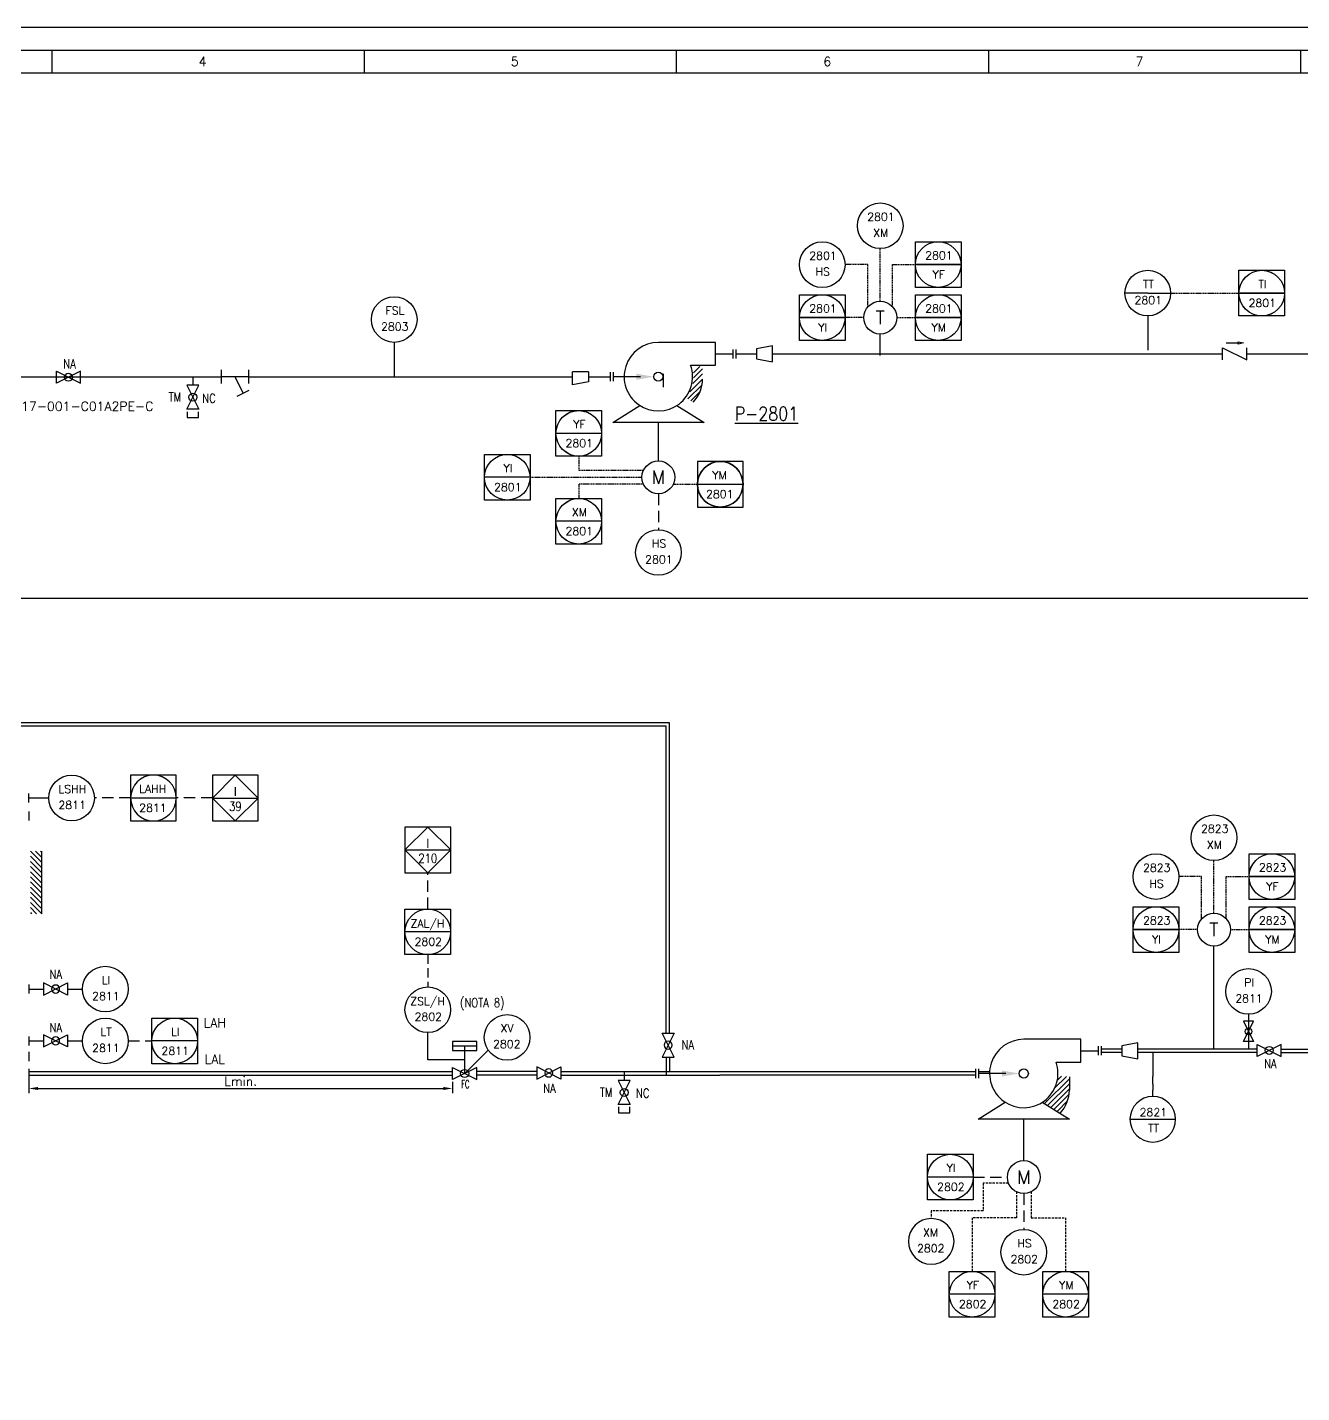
# Model space of a CAD drawing. Header units: metres. Extents: x 91 to 3133, y 1612 to 2206.
# Drawn here: x 1344.9 to 1624.3, y 1906.3 to 2205.7 of the extents above; entities that cross this region are included whole.
import ezdxf
from ezdxf.enums import TextEntityAlignment as Align

# ---------------------------------------------------------------- set-up
doc = ezdxf.new("R2010")
doc.units = ezdxf.units.M
doc.linetypes.add('TRAZOS', pattern=[0.75, 0.5, -0.25])
for name, color, linetype in [('CAJETIN', 1, 'Continuous'), ('COTAS', 4, 'Continuous'), ('EQUIPOS', 5, 'Continuous'), ('FORMATO', 7, 'Continuous'), ('INSTRUMENTOS', 1, 'Continuous'), ('TEX', 7, 'Continuous'), ('TEXTO-INSTRUMENTACION', 7, 'Continuous'), ('TEXTO-VALVULAS Y ACCESORIOS', 7, 'Continuous'), ('TUBERIA', 5, 'Continuous'), ('TUBERÍA2', 1, 'TRAZOS'), ('VALVULAS Y ACCESORIOS', 1, 'Continuous')]:
    doc.layers.add(name, color=color, linetype=linetype)
doc.layers.add('TUBERÍA3', color=1, linetype='Continuous', true_color=0xff0000)
doc.styles.add('PY', font='ROMANS.shx')
doc.styles.add('PY1', font='ROMANS.shx', dxfattribs={"width": 0.8})
doc.styles.add('PY3', font='ROMANS.shx', dxfattribs={"width": 0.6})
doc.styles.add('TXT', font='txt')
doc.linetypes.add('SEÑAL_MECANICA2', pattern='A,4.411183,["o",PY,S=4.130212,R=360,X=0,Y=-1.374288],0.588817,-0.374158,["",PY,S=2,R=360,X=0,Y=-0.688262],-2.183682', length=7.55784)
doc.dimstyles.new('1-5', dxfattribs={"dimtxt": 2, "dimasz": 2, "dimexe": 1, "dimexo": 0.5, "dimgap": 0.6, "dimtad": 1, "dimdec": 0, "dimlfac": 5, "dimzin": 0, "dimdsep": 46, "dimtxsty": 'PY', "dimcen": 0.7, "dimclrd": 4, "dimclre": 4, "dimclrt": 7, "dimazin": 0, "dimtfac": 1, "dimtdec": 0, "dimtofl": 0, "dimtmove": 0, "dimatfit": 3, "dimfxl": 1, "dimtolj": 1, "dimtzin": 0, "dimarcsym": 0})

# ---------------------------------------------------------------- blocks, each defined once
blk = doc.blocks.new('SEÑAL CIR')
at = {"color": 1}
blk.add_circle((0, 5.7), 5.7, dxfattribs=at)
at = {"layer": 'INSTRUMENTOS', "linetype": 'Continuous', "style": 'PY', "flags": 4}
for p in [(0.18, 6.94), (0.13, 2.95)]:
    blk.add_attdef('---', text='', height=2, dxfattribs=at).set_placement(p, align=Align.CENTER)
blk = doc.blocks.new('REDUCCION')
at = {"color": 1}
for p, q in [((0, 2), (0, -2)), ((4, 1.25), (0, 2)), ((4, -1.25), (4, 1.25)), ((0, -2), (4, -1.25))]:
    blk.add_line(p, q, dxfattribs=at)
at = {"style": 'PY1', "width": 0.8}
blk.add_attdef('.', text='', height=2, dxfattribs=at).set_placement((2, -3.65), align=Align.MIDDLE)
blk = doc.blocks.new('FLECHA')
at = {"color": 1}
blk.add_solid([(-0.88, -5), (0.87, -5), (0, 0)], dxfattribs=at)
blk = doc.blocks.new('SEÑAL CIRCU MARCO')
at = {"color": 1, "linetype": 'Continuous', "ltscale": 0.5}
blk.add_line((5.7, 5.7), (-5.7, 5.7), dxfattribs=at)
at = {"color": 1, "flags": 128}
blk.add_lwpolyline([(5.7, 0), (-5.7, 0), (-5.7, 11.4), (5.7, 11.4)], close=True, dxfattribs=at)
at = {"color": 1}
blk.add_circle((0, 5.7), 5.7, dxfattribs=at)
at = {"style": 'PY'}
for tag, p in [('XXX', (0.18, 7.98)), ('YYY', (0.13, 3.24))]:
    blk.add_attdef(tag, text='', height=2, dxfattribs=at).set_placement(p, align=Align.MIDDLE)
blk = doc.blocks.new('MANG-VAL')
at = {"layer": 'INSTRUMENTOS', "color": 1}
for p, q in [((0, 1.5), (0, -1.5)), ((6, 0), (0, 0)), ((3, 0), (4.8, -3.6)), ((6, 1.5), (6, -1.5)), ((3.46, -4.27), (6.14, -2.93))]:
    blk.add_line(p, q, dxfattribs=at)
blk = doc.blocks.new('VALV GLOB-V')
at = {"layer": 'INSTRUMENTOS', "color": 1, "flags": 128}
blk.add_lwpolyline([(5.7, -1.43), (5.7, 1.43), (0, -1.43), (0, 1.43)], close=True, dxfattribs=at)
at = {"layer": 'INSTRUMENTOS', "color": 1}
blk.add_circle((2.85, 0), 0.95, dxfattribs=at)
at = {"layer": 'INSTRUMENTOS', "color": 7, "linetype": 'SEÑAL_MECANICA2', "style": 'PY'}
blk.add_attdef('REF.', text='', height=2, dxfattribs=at).set_placement((3, -3.37), align=Align.MIDDLE)
blk = doc.blocks.new('VALVULA RETENCION')
at = {"layer": 'VALVULAS Y ACCESORIOS'}
blk.add_line((0.79, 2.4), (3.43, 2.4), dxfattribs=at)
at = {"layer": 'VALVULAS Y ACCESORIOS', "flags": 128}
blk.add_lwpolyline([(0, -1.33), (0, 1.33), (5.33, -1.33), (5.33, 1.33)], dxfattribs=at)
blk.add_lwpolyline([(4.65, 2.4), (3.43, 2.14), (3.43, 2.66)], close=True, dxfattribs=at)
at = {"layer": 'TEXTO-VALVULAS Y ACCESORIOS', "linetype": 'SEÑAL_MECANICA2', "style": 'PY1', "width": 0.8}
blk.add_attdef('REF.', text='', height=2, dxfattribs=at).set_placement((2.94, -3.07), align=Align.MIDDLE)
blk = doc.blocks.new('SECUENCIA PROGRAMADA EN SISTEMA DE CONTROL PLC')
at = {"layer": 'INSTRUMENTOS'}
blk.add_line((-5, 5), (5, 5), dxfattribs=at)
at = {"layer": 'INSTRUMENTOS', "flags": 128}
for points in [[(0, 0), (-5, 5), (0, 10), (5, 5)], [(-5, 0), (5, 0), (5, 10), (-5, 10)]]:
    blk.add_lwpolyline(points, close=True, dxfattribs=at)
at = {"layer": 'TEXTO-INSTRUMENTACION', "linetype": 'Continuous', "style": 'PY1', "width": 0.8}
for tag, p in [('XXX', (0.01, 6.43)), ('YYY', (0.01, 3.17))]:
    blk.add_attdef(tag, text='', height=2, dxfattribs=at).set_placement(p, align=Align.MIDDLE_CENTER)
blk = doc.blocks.new('*D18')
at = {"layer": 'COTAS', "color": 4, "lineweight": -2, "transparency": 16777216}
for p, q in [((1345.27, 1975.35), (1345.27, 1972.04)), ((1347.27, 1973.04), (1436.14, 1973.04)), ((1438.14, 1974.5), (1438.14, 1972.04))]:
    blk.add_line(p, q, dxfattribs=at)
at = {"layer": 'COTAS', "color": 4, "transparency": 16777216}
for points in [[(1347.27, 1973.38), (1347.27, 1972.71), (1345.27, 1973.04)], [(1436.14, 1973.38), (1436.14, 1972.71), (1438.14, 1973.04)]]:
    blk.add_solid(points, dxfattribs=at)
at = {"layer": 'DEFPOINTS', "color": 0, "transparency": 16777216}
for p in [(1345.27, 1975.85), (1438.14, 1975), (1438.14, 1973.04)]:
    blk.add_point(p, dxfattribs=at)
at = {"layer": 'COTAS', "color": 7, "transparency": 16777216, "insert": (1391.71, 1974.64), "char_height": 2, "attachment_point": 5, "style": 'PY'}
blk.add_mtext('\\A1;Lmin.', dxfattribs=at)
blk = doc.blocks.new('MARCO-A1')
at = {"layer": 'FORMATO', "color": 5}
for p, q in [((215.25, 589), (215.25, 584)), ((283.67, 589), (283.67, 584)), ((352.08, 589), (352.08, 584)), ((420.5, 589), (420.5, 584)), ((488.92, 589), (488.92, 584))]:
    blk.add_line(p, q, dxfattribs=at)
at = {"layer": 'FORMATO', "color": 1}
blk.add_lwpolyline([(0, 594), (841, 594), (841, 0), (0, 0)], close=True, dxfattribs=at)
at = {"layer": 'FORMATO', "color": 5}
blk.add_lwpolyline([(5, 589), (836, 589), (836, 5), (5, 5)], close=True, dxfattribs=at)
at = {"layer": 'FORMATO', "color": 8, "linetype": 'Continuous'}
blk.add_lwpolyline([(10, 584), (831, 584), (831, 10), (10, 10)], close=True, dxfattribs=at)
at = {"layer": 'FORMATO', "color": 1, "style": 'PY'}
for s, p in [('4', (247.4, 585.5)), ('5', (315.82, 585.5)), ('6', (384.34, 585.5)), ('7', (452.75, 585.5))]:
    blk.add_text(s, height=2, dxfattribs=at).set_placement(p)

msp = doc.modelspace()

# ---------------------------------------------------------------- hatches: boundary and pattern name
at = {"layer": 'EQUIPOS'}
h = msp.add_hatch(dxfattribs=at)
h.set_pattern_fill('ANSI31', color=4, scale=0.25, style=0)
h.set_pattern_definition([(45, (1237.0044, 1901.8364), (-0.561266, 0.561266), [])])
h.paths.add_polyline_path([(1492.93, 2128.58), (1492.93, 2131.52), (1490.93, 2130.95), (1490.93, 2128.58, -0.213903), (1489.14, 2124.59), (1490.89, 2123.5, 0.193128)])
h = msp.add_hatch(dxfattribs=at)
h.set_pattern_fill('ANSI31', color=4, scale=0.25, style=0)
h.set_pattern_definition([(135, (2580.5314, 2815.2021), (0.561266, 0.561266), [])])
h.paths.add_polyline_path([(1348.12, 2011.35), (1345.62, 2011.35), (1345.62, 2025.1), (1348.12, 2025.1)])
h = msp.add_hatch(dxfattribs=at)
h.set_pattern_fill('ANSI31', color=4, scale=0.25, style=0)
h.set_pattern_definition([(45, (517.09956, 3021.45075), (-0.561266, 0.561266), [])])
h.paths.add_polyline_path([(1573.34, 1972.68), (1573.34, 1975.62), (1570.83, 1975.8, -0.236498), (1567.4, 1970.02), (1571.3, 1967.6, 0.193128)])

# ---------------------------------------------------------------- linework, layer by layer
at = {"color": 1}
for p, q in [((1590.52, 2147.43), (1585.52, 2147.43)), ((1590.52, 2147.43), (1595.52, 2147.43)), ((1590.52, 2142.43), (1590.52, 2134.89)), ((1425.36, 2136.63), (1425.36, 2129.09)), ((1381.24, 2129.09), (1381.24, 2127.23)), ((1464.43, 2127.33), (1464.43, 2130.18)), ((1467.94, 2130.18), (1464.43, 2130.18)), ((1467.94, 2130.18), (1467.94, 2127.99)), ((1467.94, 2127.99), (1464.43, 2127.33)), ((1483.26, 2110.64), (1483.26, 2119.09)), ((1345.27, 2036.73), (1349.65, 2036.73)), ((1345.27, 1994.85), (1348.52, 1994.85)), ((1353.79, 1994.85), (1357.04, 1994.85)), ((1612.61, 1989.33), (1612.61, 1981.79)), ((1432.72, 1979.35), (1432.72, 1985.31)), ((1345.27, 1983.46), (1348.52, 1983.46)), ((1353.79, 1983.46), (1357.04, 1983.46)), ((1440.81, 1979.35), (1432.72, 1979.35)), ((1440.81, 1976.33), (1445.98, 1981.42)), ((1591.63, 1980.94), (1591.63, 1975.67)), ((1475.77, 1976.65), (1475.77, 1974.79)), ((1591.63, 1974), (1591.63, 1975.67)), ((1591.63, 1974), (1591.63, 1972.65)), ((1591.63, 1971.29), (1591.63, 1972.65)), ((1563.35, 1957.22), (1563.35, 1966.33)), ((1586.63, 1966.29), (1596.63, 1966.29))]:
    msp.add_line(p, q, dxfattribs=at)
at = {"color": 4}
for p, q in [((1339.22, 2052.54), (1484.89, 2052.54)), ((1484.89, 2052.54), (1484.89, 1985.13)), ((1484.95, 1979.88), (1484.95, 1975.99)), ((1443.44, 1976), (1456.6, 1976))]:
    msp.add_line(p, q, dxfattribs=at)
at = {"color": 5}
for p, q in [((1485.69, 1979.91), (1485.69, 1976.7)), ((1443.46, 1976.81), (1456.59, 1976.81))]:
    msp.add_line(p, q, dxfattribs=at)
at = {"color": 1, "flags": 128}
for points in [[(1379.99, 2121.43), (1379.99, 2120.12), (1382.49, 2120.12), (1382.49, 2121.43)], [(1474.52, 1968.99), (1474.52, 1967.68), (1477.02, 1967.68), (1477.02, 1968.99)]]:
    msp.add_lwpolyline(points, dxfattribs=at)
at = {"color": 1}
for centre in [(1531.89, 2142.05), (1483.26, 2107.04), (1605.04, 2007.87), (1563.35, 1953.62)]:
    msp.add_circle(centre, 3.6, dxfattribs=at)
at = {"layer": 'CAJETIN', "color": 1, "linetype": 'TRAZOS', "ltscale": 5}
for p, q in [((1367.58, 2036.73), (1359.65, 2036.73)), ((1385.51, 2036.73), (1377.58, 2036.73)), ((1432.72, 2012.39), (1432.72, 2020.31)), ((1367.04, 1983.46), (1372.24, 1983.46))]:
    msp.add_line(p, q, dxfattribs=at)
at = {"layer": 'CAJETIN', "color": 1, "linetype": 'TRAZOS', "ltscale": 4}
msp.add_line((1432.72, 2002.39), (1432.72, 1995.31), dxfattribs=at)
at = {"layer": 'EQUIPOS', "linetype": 'Continuous'}
for p, q in [((1495.76, 2134.09), (1499.65, 2134.09)), ((1479.33, 2129.09), (1473.42, 2129.09)), ((1575.85, 1981.33), (1579.74, 1981.33)), ((1559.42, 1976.33), (1553.51, 1976.33))]:
    msp.add_line(p, q, dxfattribs=at)
at = {"layer": 'EQUIPOS', "color": 4}
for p, q in [((1484.32, 2129.76), (1484.32, 2126.83)), ((1348.12, 2011.35), (1348.12, 2025.1)), ((1573.34, 1975.62), (1573.34, 1972.68))]:
    msp.add_line(p, q, dxfattribs=at)
at = {"layer": 'EQUIPOS'}
for p, q in [((1588.33, 1981.73), (1614.4, 1981.73)), ((1619.83, 1981.64), (1628.6, 1981.64)), ((1345.27, 1976.75), (1438.14, 1976.75)), ((1461.91, 1976.75), (1497.52, 1976.75)), ((1497.52, 1976.75), (1552.85, 1976.75)), ((1553.51, 1976.75), (1555.82, 1976.75))]:
    msp.add_line(p, q, dxfattribs=at)
at = {"layer": 'EQUIPOS', "color": 5, "linetype": 'Continuous'}
for points in [[(1495.76, 2136.59), (1483.26, 2136.59, 3.146264), (1490.33, 2131.59), (1495.76, 2131.59)], [(1575.85, 1983.83), (1563.35, 1983.83, 3.146264), (1570.42, 1978.83), (1575.85, 1978.83)]]:
    msp.add_lwpolyline(points, format="xyb", close=True, dxfattribs=at)
for points in [[(1487.31, 2122.77), (1493.26, 2119.09), (1473.26, 2119.09), (1479.21, 2122.77)], [(1567.4, 1970.02), (1573.35, 1966.33), (1553.35, 1966.33), (1559.3, 1970.02)]]:
    msp.add_lwpolyline(points, dxfattribs=at)
for centre in [(1483.26, 2129.09), (1563.35, 1976.33)]:
    msp.add_circle(centre, 1, dxfattribs=at)
at = {"layer": 'EQUIPOS', "color": 4}
for centre in [(1485.58, 2128.58), (1565.99, 1972.68)]:
    msp.add_arc(centre, 7.35, 316.2767, 0, dxfattribs=at)
at = {"layer": 'TUBERIA', "color": 5, "linetype": 'Continuous'}
for p, q in [((1500.32, 2134.09), (1504.73, 2134.09)), ((1508.24, 2134.09), (1592.39, 2134.09)), ((1592.39, 2134.09), (1606.89, 2134.09)), ((1612.22, 2134.09), (1656.09, 2134.09)), ((1330.57, 2129.09), (1387.44, 2129.09)), ((1393.44, 2129.09), (1464.43, 2129.09)), ((1467.94, 2129.09), (1472.75, 2129.09)), ((1580.41, 1981.73), (1584.82, 1981.73))]:
    msp.add_line(p, q, dxfattribs=at)
at = {"layer": 'TUBERIA', "linetype": 'Continuous'}
for p, q in [((1473.83, 2129.09), (1473.42, 2129.09)), ((1553.93, 1976.33), (1553.51, 1976.33))]:
    msp.add_line(p, q, dxfattribs=at)
at = {"layer": 'TUBERIA', "color": 1, "linetype": 'TRAZOS', "ltscale": 0.5}
msp.add_line((1455.14, 2107.04), (1479.66, 2107.04), dxfattribs=at)
at = {"layer": 'TUBERIA', "color": 1, "linetype": 'TRAZOS', "ltscale": 5}
for p, q in [((1483.26, 2103.44), (1483.26, 2095.56)), ((1552.25, 1953.62), (1559.75, 1953.62)), ((1563.35, 1950.02), (1563.35, 1942.14))]:
    msp.add_line(p, q, dxfattribs=at)
at = {"layer": 'TUBERIA', "color": 4, "linetype": 'Continuous'}
for p, q in [((1584.82, 1980.93), (1580.41, 1980.93)), ((1345.27, 1975.95), (1438.14, 1975.95)), ((1461.98, 1975.95), (1496.72, 1975.95))]:
    msp.add_line(p, q, dxfattribs=at)
at = {"layer": 'TUBERIA', "color": 5, "linetype": 'Continuous'}
msp.add_lwpolyline([(1161.25, 2036.68), (1161.25, 2080.51), (1693.04, 2080.51), (1693.04, 2134.09)], dxfattribs=at)
at = {"layer": 'TUBERIA', "color": 4, "linetype": 'Continuous'}
for points in [[(1614.43, 1980.94), (1588.33, 1980.94)], [(1628.55, 1980.85), (1619.83, 1980.85)], [(1552.85, 1975.95), (1496.72, 1975.95)]]:
    msp.add_lwpolyline(points, dxfattribs=at)
at = {"layer": 'TUBERÍA2', "ltscale": 0.5}
for points in [[(1531.89, 2145.65), (1531.89, 2157.2)], [(1529.18, 2144.42), (1529.18, 2153.69), (1524.18, 2153.69)], [(1534.59, 2144.42), (1534.59, 2153.69), (1539.59, 2153.69)], [(1528.29, 2142.05), (1524.18, 2142.05)], [(1535.48, 2142.05), (1539.59, 2142.05)], [(1605.04, 2011.47), (1605.04, 2023.02)], [(1602.33, 2010.25), (1602.33, 2019.51), (1597.33, 2019.51)], [(1607.74, 2010.25), (1607.74, 2019.51), (1612.74, 2019.51)], [(1601.44, 2007.87), (1597.33, 2007.87)], [(1608.64, 2007.87), (1612.74, 2007.87)]]:
    msp.add_lwpolyline(points, dxfattribs=at)
at = {"layer": 'TUBERÍA2', "color": 1, "ltscale": 0.5}
for points in [[(1595.52, 2147.43), (1610.52, 2147.43)], [(1465.8, 2111.68), (1465.8, 2108.58), (1480.01, 2108.58)], [(1480.01, 2105.51), (1465.8, 2105.51), (1465.8, 2102.4)], [(1486.52, 2105.51), (1491.92, 2105.51)]]:
    msp.add_lwpolyline(points, dxfattribs=at)
at = {"layer": 'TUBERÍA2'}
for points in [[(1560.02, 1952.27), (1554.43, 1952.27), (1554.43, 1946.21), (1543.07, 1946.21), (1543.07, 1944.53)], [(1561.74, 1950.41), (1561.74, 1944.67), (1552.03, 1944.67), (1552.03, 1932.92)], [(1564.98, 1950.41), (1564.98, 1944.67), (1572.52, 1944.67), (1572.52, 1932.92)]]:
    msp.add_lwpolyline(points, dxfattribs=at)
at = {"layer": 'TUBERÍA3'}
for points in [[(1539.59, 2153.69), (1549.59, 2153.69)], [(1610.52, 2147.42), (1620.51, 2147.43)], [(1514.18, 2142.05), (1524.18, 2142.05)], [(1539.59, 2142.05), (1549.59, 2142.05)], [(1531.89, 2133.76), (1531.89, 2138.45)], [(1612.74, 2019.51), (1622.74, 2019.51)], [(1587.33, 2007.88), (1597.33, 2007.87)], [(1612.74, 2007.88), (1622.74, 2007.87)], [(1605.04, 1981.84), (1605.04, 2004.27)]]:
    msp.add_lwpolyline(points, dxfattribs=at)
at = {"layer": 'TUBERÍA3', "color": 5}
msp.add_lwpolyline([(1338.59, 2042.58), (1338.59, 2053.31), (1485.63, 2053.31), (1485.63, 1985.2)], dxfattribs=at)
at = {"layer": 'TUBERÍA3'}
for centre in [(1544.59, 2153.69), (1615.52, 2147.42), (1519.18, 2142.05), (1544.59, 2142.05), (1465.81, 2116.68), (1496.82, 2105.51), (1465.81, 2097.4), (1617.74, 2019.51), (1592.33, 2007.87), (1617.74, 2007.87)]:
    msp.add_circle(centre, 5, dxfattribs=at)
at = {"layer": 'VALVULAS Y ACCESORIOS', "ltscale": 0.1}
for p, q in [((1499.65, 2133.09), (1499.65, 2135.09)), ((1500.32, 2133.09), (1500.32, 2135.09)), ((1472.75, 2128.09), (1472.75, 2130.09)), ((1472.75, 2128.09), (1472.75, 2130.09)), ((1473.42, 2128.09), (1473.42, 2130.09)), ((1473.42, 2128.09), (1473.42, 2130.09)), ((1345.27, 2035.73), (1345.27, 2037.73)), ((1345.27, 2033.79), (1345.27, 2031.79)), ((1345.27, 1995.85), (1345.27, 1993.85)), ((1345.27, 1984.46), (1345.27, 1982.46)), ((1579.74, 1980.33), (1579.74, 1982.33)), ((1580.41, 1980.33), (1580.41, 1982.33)), ((1345.27, 1981.05), (1345.27, 1979.05)), ((1345.27, 1977.35), (1345.27, 1975.35)), ((1552.85, 1975.33), (1552.85, 1977.33)), ((1552.85, 1975.33), (1552.85, 1977.33)), ((1553.51, 1975.33), (1553.51, 1977.33)), ((1553.51, 1975.33), (1553.51, 1977.33))]:
    msp.add_line(p, q, dxfattribs=at)
at = {"layer": 'VALVULAS Y ACCESORIOS'}
for p, q in [((1438.14, 1982.37), (1443.47, 1982.37)), ((1440.81, 1976.33), (1440.81, 1982.37))]:
    msp.add_line(p, q, dxfattribs=at)
at = {"layer": 'VALVULAS Y ACCESORIOS', "flags": 128}
for points in [[(1438.14, 1983.37), (1438.14, 1981.37), (1443.47, 1981.37), (1443.47, 1983.37)], [(1438.14, 1975), (1438.14, 1977.66), (1443.47, 1975), (1443.47, 1977.66)]]:
    msp.add_lwpolyline(points, close=True, dxfattribs=at)

# ---------------------------------------------------------------- block references
msp.add_blockref('MARCO-A1', (1135.09, 1611.7))
at = {"linetype": 'Continuous'}
ref = msp.add_blockref('SEÑAL CIR', (1531.89, 2157.2), dxfattribs=dict(at, xscale=0.8771000000000413, yscale=0.8771000000000413, zscale=0.8771000000000413))
ref.add_attrib('---', '2801', dxfattribs={"layer": 'INSTRUMENTOS', "color": 7, "linetype": 'Continuous', "height": 1.754, "style": 'PY'}).set_placement((1532.04, 2163.28), align=Align.CENTER)
ref.add_attrib('---', 'XM', dxfattribs={"layer": 'INSTRUMENTOS', "color": 7, "linetype": 'Continuous', "height": 1.754, "style": 'PY'}).set_placement((1532, 2159.79), align=Align.CENTER)
ref = msp.add_blockref('SEÑAL CIR', (1519.18, 2148.66), dxfattribs=dict(at, xscale=0.8771000000000413, yscale=0.8771000000000413, zscale=0.8771000000000413))
ref.add_attrib('---', '2801', dxfattribs={"layer": 'INSTRUMENTOS', "color": 7, "linetype": 'Continuous', "height": 1.754, "style": 'PY'}).set_placement((1519.34, 2154.75), align=Align.CENTER)
ref.add_attrib('---', 'HS', dxfattribs={"layer": 'INSTRUMENTOS', "color": 7, "linetype": 'Continuous', "height": 1.754, "style": 'PY'}).set_placement((1519.29, 2151.25), align=Align.CENTER)
for p, xscale, yscale, zscale, values in [((1544.59, 2148.69), 0.8771000000000413, 0.8771000000000413, 0.8771000000000413, {'XXX': '2801', 'YYY': 'YF'}), ((1615.51, 2142.42), 0.8771000000000413, 0.8771000000000413, 0.8771000000000413, {'XXX': 'TI', 'YYY': '2801'}), ((1519.18, 2137.05), 0.8771000000000413, 0.8771000000000413, 0.8771000000000413, {'XXX': '2801', 'YYY': 'YI'}), ((1544.59, 2137.05), 0.8771000000000413, 0.8771000000000413, 0.8771000000000413, {'XXX': '2801', 'YYY': 'YM'}), ((1465.8, 2111.68), 0.8771000000000412, 0.8771000000000412, 0.8771000000000412, {'XXX': 'YF', 'YYY': '2801'}), ((1450.14, 2102.05), 0.8771000000000412, 0.8771000000000412, 0.8771000000000412, {'XXX': 'YI', 'YYY': '2801'}), ((1465.8, 2092.4), 0.8771000000000412, 0.8771000000000412, 0.8771000000000412, {'XXX': 'XM', 'YYY': '2801'}), ((1617.74, 2014.51), 0.8771000000000413, 0.8771000000000413, 0.8771000000000413, {'XXX': '2823', 'YYY': 'YF'}), ((1592.33, 2002.88), 0.8771000000000413, 0.8771000000000413, 0.8771000000000413, {'XXX': '2823', 'YYY': 'YI'}), ((1617.74, 2002.88), 0.8771000000000413, 0.8771000000000413, 0.8771000000000413, {'XXX': '2823', 'YYY': 'YM'}), ((1377.24, 1978.46), 0.8777884135906788, 0.8777884135906788, 0.8777884135906788, {'XXX': 'LI', 'YYY': '2811'}), ((1547.25, 1948.63), 0.8770999999999276, 0.8770999999999276, 0.8770999999999276, {'XXX': 'YI', 'YYY': '2802'}), ((1552.03, 1922.92), 0.8771000000000413, 0.8771000000000413, 0.8771000000000413, {'XXX': 'YF', 'YYY': '2802'}), ((1572.52, 1922.92), 0.8771000000000413, 0.8771000000000413, 0.8771000000000413, {'XXX': 'YM', 'YYY': '2802'})]:
    msp.add_blockref('SEÑAL CIRCU MARCO', p, dxfattribs=dict(xscale=xscale, yscale=yscale, zscale=zscale)).add_auto_attribs(values)
ref = msp.add_blockref('SEÑAL CIR', (1590.52, 2142.43), dxfattribs=dict(at, xscale=0.8771000000000413, yscale=0.8771000000000413, zscale=0.8771000000000413))
ref.add_attrib('---', 'TT', dxfattribs={"layer": 'INSTRUMENTOS', "color": 7, "linetype": 'Continuous', "height": 1.754, "style": 'PY'}).set_placement((1590.67, 2148.51), align=Align.CENTER)
ref.add_attrib('---', '2801', dxfattribs={"layer": 'INSTRUMENTOS', "color": 7, "linetype": 'Continuous', "height": 1.754, "style": 'PY'}).set_placement((1590.63, 2145.01), align=Align.CENTER)
ref = msp.add_blockref('SEÑAL CIR', (1425.36, 2136.63), dxfattribs=dict(at, xscale=0.8771000000000412, yscale=0.8771000000000412, zscale=0.8771000000000412))
ref.add_attrib('---', 'FSL', dxfattribs={"layer": 'INSTRUMENTOS', "color": 7, "linetype": 'Continuous', "height": 1.754, "style": 'PY'}).set_placement((1425.52, 2142.71), align=Align.CENTER)
ref.add_attrib('---', '2803', dxfattribs={"layer": 'INSTRUMENTOS', "color": 7, "linetype": 'Continuous', "height": 1.754, "style": 'PY'}).set_placement((1425.47, 2139.21), align=Align.CENTER)
for name, p in [('VALVULA RETENCION', (1606.89, 2134.09)), ('MANG-VAL', (1387.44, 2129.09)), ('MANG-VAL', (1387.44, 2129.09))]:
    msp.add_blockref(name, p, dxfattribs=at)
for p, xscale, yscale, zscale in [((1351.31, 2128.98), 0.9232631578946666, 0.9232631578946666, 0.9232631578946666), ((1614.52, 1981.39), 0.9232631578945529, 0.9232631578945529, 0.9232631578945529)]:
    msp.add_blockref('VALV GLOB-V', p, dxfattribs=dict(at, xscale=xscale, yscale=yscale, zscale=zscale))
for p, xscale, yscale, zscale, rotation in [((1381.24, 2121.97), 0.9232631578945529, 0.9232631578945529, 0.9232631578945529, 90), ((1348.52, 1994.85), -0.9232631578945529, 0.9232631578947803, 0.9232631578946926, 180), ((1348.52, 1983.46), -0.9232631578945529, 0.9232631578947803, 0.9232631578946926, 180), ((1485.39, 1979.91), -0.9232631578945529, 0.9232631578947803, 0.9232631578946926, 270), ((1456.61, 1976.44), -0.9232631578945529, 0.9232631578947803, 0.9232631578946926, 180), ((1475.77, 1969.53), 0.9232631578945529, 0.9232631578945529, 0.9232631578945529, 90)]:
    msp.add_blockref('VALV GLOB-V', p, dxfattribs=dict(at, xscale=xscale, yscale=yscale, zscale=zscale, rotation=rotation))
ref = msp.add_blockref('SEÑAL CIRCU MARCO', (1496.82, 2100.51), dxfattribs=dict(xscale=-0.8771000000000412, yscale=0.8771000000000412, zscale=0.8771000000000412))
ref.add_attrib('XXX', 'YM', dxfattribs={"height": 1.754, "style": 'PY'}).set_placement((1496.66, 2107.51), align=Align.MIDDLE)
ref.add_attrib('YYY', '2801', dxfattribs={"height": 1.754, "style": 'PY'}).set_placement((1496.71, 2103.35), align=Align.MIDDLE)
ref = msp.add_blockref('SEÑAL CIR', (1483.26, 2085.56), dxfattribs=dict(at, xscale=0.8771000000000412, yscale=0.8771000000000412, zscale=0.8771000000000412))
ref.add_attrib('---', 'HS', dxfattribs={"layer": 'INSTRUMENTOS', "color": 7, "linetype": 'Continuous', "height": 1.754, "style": 'PY'}).set_placement((1483.42, 2091.65), align=Align.CENTER)
ref.add_attrib('---', '2801', dxfattribs={"layer": 'INSTRUMENTOS', "color": 7, "linetype": 'Continuous', "height": 1.754, "style": 'PY'}).set_placement((1483.37, 2088.15), align=Align.CENTER)
ref = msp.add_blockref('SEÑAL CIR', (1354.65, 2031.73), dxfattribs=dict(at, xscale=0.8770999999999276, yscale=0.8770999999999276, zscale=0.8770999999999276))
ref.add_attrib('---', 'LSHH', dxfattribs={"layer": 'INSTRUMENTOS', "color": 7, "linetype": 'Continuous', "height": 1.754, "style": 'PY'}).set_placement((1354.81, 2037.82), align=Align.CENTER)
ref.add_attrib('---', '2811', dxfattribs={"layer": 'INSTRUMENTOS', "color": 7, "linetype": 'Continuous', "height": 1.754, "style": 'PY'}).set_placement((1354.76, 2034.32), align=Align.CENTER)
ref = msp.add_blockref('SEÑAL CIRCU MARCO', (1372.58, 2031.73), dxfattribs=dict(xscale=-0.8777884135909062, yscale=0.8777884135906788, zscale=0.8777884135908177))
ref.add_attrib('XXX', 'LAHH', dxfattribs={"height": 1.756, "style": 'PY'}).set_placement((1372.42, 2038.73), align=Align.MIDDLE)
ref.add_attrib('YYY', '2811', dxfattribs={"height": 1.756, "style": 'PY'}).set_placement((1372.47, 2034.57), align=Align.MIDDLE)
ref = msp.add_blockref('SECUENCIA PROGRAMADA EN SISTEMA DE CONTROL PLC', (1390.53, 2031.7), dxfattribs=dict(xscale=1.005571670621293, yscale=1.005571670621293, zscale=1.005571670621293))
ref.add_attrib('XXX', 'I', dxfattribs={"layer": 'TEXTO-INSTRUMENTACION', "linetype": 'Continuous', "height": 2.01, "style": 'TXT'}).set_placement((1390.54, 2038.17), align=Align.MIDDLE_CENTER)
ref.add_attrib('YYY', '39', dxfattribs={"layer": 'TEXTO-INSTRUMENTACION', "linetype": 'Continuous', "height": 2.011, "style": 'PY1', "width": 0.8}).set_placement((1390.54, 2034.89), align=Align.MIDDLE_CENTER)
ref = msp.add_blockref('SEÑAL CIR', (1605.04, 2023.02), dxfattribs=dict(at, xscale=0.8771000000000413, yscale=0.8771000000000413, zscale=0.8771000000000413))
ref.add_attrib('---', '2823', dxfattribs={"layer": 'INSTRUMENTOS', "color": 7, "linetype": 'Continuous', "height": 1.754, "style": 'PY'}).set_placement((1605.2, 2029.11), align=Align.CENTER)
ref.add_attrib('---', 'XM', dxfattribs={"layer": 'INSTRUMENTOS', "color": 7, "linetype": 'Continuous', "height": 1.754, "style": 'PY'}).set_placement((1605.15, 2025.61), align=Align.CENTER)
ref = msp.add_blockref('SECUENCIA PROGRAMADA EN SISTEMA DE CONTROL PLC', (1432.72, 2020.31), dxfattribs=dict(xscale=1.005571670621293, yscale=1.005571670621293, zscale=1.005571670621293))
ref.add_attrib('XXX', 'I', dxfattribs={"layer": 'TEXTO-INSTRUMENTACION', "linetype": 'Continuous', "height": 2.01, "style": 'TXT'}).set_placement((1432.72, 2026.78), align=Align.MIDDLE_CENTER)
ref.add_attrib('YYY', '210', dxfattribs={"layer": 'TEXTO-INSTRUMENTACION', "linetype": 'Continuous', "height": 2.011, "style": 'PY1', "width": 0.8}).set_placement((1432.72, 2023.5), align=Align.MIDDLE_CENTER)
ref = msp.add_blockref('SEÑAL CIR', (1592.33, 2014.49), dxfattribs=dict(at, xscale=0.8771000000000413, yscale=0.8771000000000413, zscale=0.8771000000000413))
ref.add_attrib('---', '2823', dxfattribs={"layer": 'INSTRUMENTOS', "color": 7, "linetype": 'Continuous', "height": 1.754, "style": 'PY'}).set_placement((1592.49, 2020.57), align=Align.CENTER)
ref.add_attrib('---', 'HS', dxfattribs={"layer": 'INSTRUMENTOS', "color": 7, "linetype": 'Continuous', "height": 1.754, "style": 'PY'}).set_placement((1592.44, 2017.07), align=Align.CENTER)
ref = msp.add_blockref('SEÑAL CIRCU MARCO', (1432.72, 2002.39), dxfattribs=dict(xscale=0.8770999999999276, yscale=0.8770999999999276, zscale=0.8770999999999276))
ref.add_attrib('XXX', 'ZAL/H', dxfattribs={"height": 1.754, "style": 'PY'}).set_placement((1432.65, 2009.08), align=Align.MIDDLE)
ref.add_attrib('YYY', '2802', dxfattribs={"height": 1.754, "style": 'PY'}).set_placement((1432.83, 2005.23), align=Align.MIDDLE)
ref = msp.add_blockref('SEÑAL CIR', (1362.04, 1989.85), dxfattribs=dict(at, xscale=0.8770999999999276, yscale=0.8770999999999276, zscale=0.8770999999999276))
ref.add_attrib('---', 'LI', dxfattribs={"layer": 'INSTRUMENTOS', "color": 7, "linetype": 'Continuous', "height": 1.754, "style": 'PY'}).set_placement((1362.2, 1995.93), align=Align.CENTER)
ref.add_attrib('---', '2811', dxfattribs={"layer": 'INSTRUMENTOS', "color": 7, "linetype": 'Continuous', "height": 1.754, "style": 'PY'}).set_placement((1362.15, 1992.43), align=Align.CENTER)
ref = msp.add_blockref('SEÑAL CIR', (1612.61, 1989.33), dxfattribs=dict(at, xscale=0.877100000000155, yscale=0.877100000000155, zscale=0.877100000000155))
ref.add_attrib('---', 'PI', dxfattribs={"layer": 'INSTRUMENTOS', "color": 7, "linetype": 'Continuous', "height": 1.754, "style": 'PY'}).set_placement((1612.77, 1995.41), align=Align.CENTER)
ref.add_attrib('---', '2811', dxfattribs={"layer": 'INSTRUMENTOS', "color": 7, "linetype": 'Continuous', "height": 1.754, "style": 'PY'}).set_placement((1612.72, 1991.92), align=Align.CENTER)
ref = msp.add_blockref('SEÑAL CIR', (1432.72, 1985.31), dxfattribs=dict(at, xscale=0.8770999999999276, yscale=0.8770999999999276, zscale=0.8770999999999276))
ref.add_attrib('---', 'ZSL/H', dxfattribs={"layer": 'INSTRUMENTOS', "color": 7, "linetype": 'Continuous', "height": 1.754, "style": 'PY'}).set_placement((1432.66, 1991.29), align=Align.CENTER)
ref.add_attrib('---', '2802', dxfattribs={"layer": 'INSTRUMENTOS', "color": 7, "linetype": 'Continuous', "height": 1.754, "style": 'PY'}).set_placement((1432.83, 1987.9), align=Align.CENTER)
ref = msp.add_blockref('SEÑAL CIR', (1362.04, 1978.46), dxfattribs=dict(at, xscale=0.8770999999999276, yscale=0.8770999999999276, zscale=0.8770999999999276))
ref.add_attrib('---', 'LT', dxfattribs={"layer": 'INSTRUMENTOS', "color": 7, "linetype": 'Continuous', "height": 1.754, "style": 'PY'}).set_placement((1362.2, 1984.55), align=Align.CENTER)
ref.add_attrib('---', '2811', dxfattribs={"layer": 'INSTRUMENTOS', "color": 7, "linetype": 'Continuous', "height": 1.754, "style": 'PY'}).set_placement((1362.15, 1981.05), align=Align.CENTER)
ref = msp.add_blockref('SEÑAL CIR', (1450.11, 1979.24), dxfattribs=dict(at, xscale=0.8770999999999276, yscale=0.8770999999999276, zscale=0.8770999999999276))
ref.add_attrib('---', 'XV', dxfattribs={"layer": 'INSTRUMENTOS', "color": 7, "linetype": 'Continuous', "height": 1.754, "style": 'PY'}).set_placement((1450.11, 1985.4), align=Align.CENTER)
ref.add_attrib('---', '2802', dxfattribs={"layer": 'INSTRUMENTOS', "color": 7, "linetype": 'Continuous', "height": 1.754, "style": 'PY'}).set_placement((1450.04, 1981.9), align=Align.CENTER)
ref = msp.add_blockref('VALV GLOB-V', (1438.14, 1976.33), dxfattribs=dict(at, xscale=0.9356729824555714, yscale=0.9356729824555714, zscale=0.9356729824555714))
ref.add_attrib('REF.', 'FC', dxfattribs={"layer": 'INSTRUMENTOS', "color": 7, "linetype": 'SEÑAL_MECANICA2', "height": 1.778, "style": 'PY3', "width": 0.6}).set_placement((1440.94, 1973.99), align=Align.MIDDLE)
ref = msp.add_blockref('SEÑAL CIR', (1591.63, 1971.29), dxfattribs=dict(at, xscale=-0.8770999999999276, yscale=0.8770999999999276, zscale=0.8770999999999276, rotation=180))
ref.add_attrib('---', 'TT', dxfattribs={"layer": 'INSTRUMENTOS', "color": 7, "linetype": 'Continuous', "height": 1.754, "style": 'PY'}).set_placement((1591.79, 1963.45), align=Align.CENTER)
ref.add_attrib('---', '2821', dxfattribs={"layer": 'INSTRUMENTOS', "color": 7, "linetype": 'Continuous', "height": 1.754, "style": 'PY'}).set_placement((1591.74, 1966.95), align=Align.CENTER)
ref = msp.add_blockref('SEÑAL CIR', (1543.07, 1934.53), dxfattribs=dict(at, xscale=-0.8771000000000413, yscale=0.8771000000000413, zscale=0.8771000000000413))
ref.add_attrib('---', 'XM', dxfattribs={"layer": 'INSTRUMENTOS', "color": 7, "linetype": 'Continuous', "height": 1.754, "style": 'PY'}).set_placement((1542.91, 1940.62), align=Align.CENTER)
ref.add_attrib('---', '2802', dxfattribs={"layer": 'INSTRUMENTOS', "color": 7, "linetype": 'Continuous', "height": 1.754, "style": 'PY'}).set_placement((1542.96, 1937.12), align=Align.CENTER)
ref = msp.add_blockref('SEÑAL CIR', (1563.35, 1932.14), dxfattribs=dict(at, xscale=0.8770999999999276, yscale=0.8770999999999276, zscale=0.8770999999999276))
ref.add_attrib('---', 'HS', dxfattribs={"layer": 'INSTRUMENTOS', "color": 7, "linetype": 'Continuous', "height": 1.754, "style": 'PY'}).set_placement((1563.51, 1938.23), align=Align.CENTER)
ref.add_attrib('---', '2802', dxfattribs={"layer": 'INSTRUMENTOS', "color": 7, "linetype": 'Continuous', "height": 1.754, "style": 'PY'}).set_placement((1563.46, 1934.73), align=Align.CENTER)
at = {"layer": 'INSTRUMENTOS', "xscale": 0.7600000000002183, "yscale": 0.7600000000002183, "zscale": 0.7600000000002183, "rotation": 270}
for p in [(1482.26, 2129.09), (1562.35, 1976.33)]:
    msp.add_blockref('FLECHA', p, dxfattribs=at)
at = {"layer": 'INSTRUMENTOS', "linetype": 'Continuous', "xscale": 0.7747368421053125, "yscale": 0.7747368421053125, "zscale": 0.7747368421053125, "rotation": 90}
msp.add_blockref('VALV GLOB-V', (1612.61, 1983.35), dxfattribs=at)
at = {"layer": 'TUBERIA', "color": 5, "linetype": 'Continuous', "rotation": 180}
for p, xscale, yscale, zscale in [((1508.24, 2134.09), 0.8771000000000412, 0.8771000000000412, 0.8771000000000412), ((1588.33, 1981.33), 0.8770999999999276, 0.8770999999999276, 0.8770999999999276)]:
    msp.add_blockref('REDUCCION', p, dxfattribs=dict(at, xscale=xscale, yscale=yscale, zscale=zscale))

# ---------------------------------------------------------------- texts
at = {"color": 7, "style": 'PY'}
for s, p in [('T', (1531.89, 2142.05)), ('M', (1483.26, 2107.04)), ('T', (1605.04, 2007.87)), ('M', (1563.35, 1953.62))]:
    msp.add_text(s, height=2.92, dxfattribs=at).set_placement(p, align=Align.MIDDLE)
at = {"layer": 'EQUIPOS', "color": 6, "linetype": 'Continuous', "style": 'PY', "width": 0.85}
msp.add_text('%%UP-2801', height=3, dxfattribs=at).set_placement((1506.96, 2119.49), align=Align.CENTER)
at = {"layer": 'TEX', "color": 7, "char_height": 2, "width": 28.6036, "attachment_point": 5, "style": 'PY1'}
for s, insert in [('NA', (1354.21, 2131.91)), ('TM', (1377.29, 2124.65)), ('NC', (1384.76, 2124.37)), ('NA', (1351.18, 1998.07)), ('(NOTA 8)', (1444.66, 1991.53)), ('NA', (1351.18, 1986.38)), ('NA', (1489.72, 1982.6)), ('NA', (1617.4, 1978.48)), ('NA', (1459.39, 1973.08)), ('TM', (1471.82, 1972.22)), ('NC', (1479.83, 1972.01))]:
    msp.add_mtext(s, dxfattribs=dict(at, insert=insert))
at = {"layer": 'TEXTO-VALVULAS Y ACCESORIOS', "style": 'PY'}
msp.add_text('3"-Q-17-001-C01A2PE-C', height=2, dxfattribs=at).set_placement((1353.37, 2121.62), align=Align.CENTER)
at = {"layer": 'TEXTO-VALVULAS Y ACCESORIOS', "color": 7, "linetype": 'Continuous', "style": 'PY', "flags": 4}
for tag, p in [('LAH', (1386.04, 1986.43)), ('LAL', (1386.04, 1978.47))]:
    msp.add_attdef(tag, text='---', height=2, dxfattribs=at).set_placement(p, align=Align.CENTER)

# ---------------------------------------------------------------- dimensions: what is measured, and where the dimension line sits
at = {"layer": 'COTAS', "color": 1}
dim = msp.add_linear_dim(base=(1438.14, 1973.04), p1=(1345.27, 1975.85), p2=(1438.14, 1975), text='Lmin.', dimstyle='1-5', dxfattribs=at)
dim.commit()
dim.dimension.update_dxf_attribs({"geometry": '*D18', "text_midpoint": (1391.71, 1974.64)})

doc.saveas('drawing.dxf')
